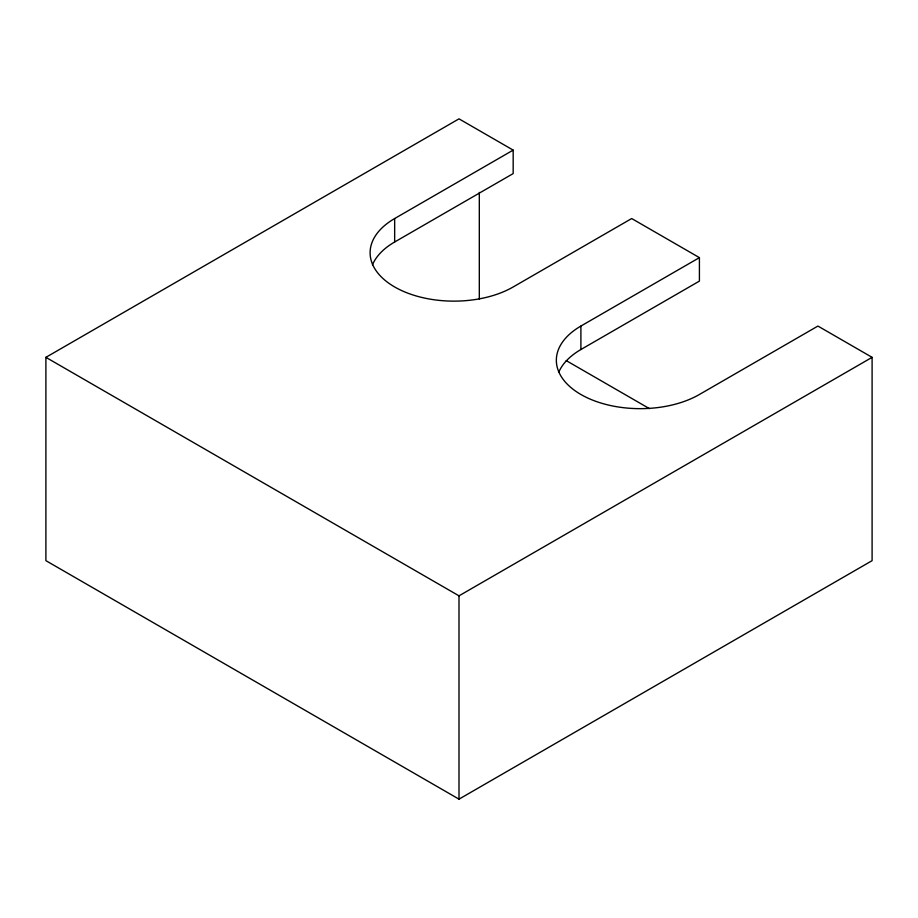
<?xml version="1.0" encoding="UTF-8"?>
<svg xmlns="http://www.w3.org/2000/svg" width="918" height="918" viewBox="0 0 918 918"><rect width="100%" height="100%" fill="white"/><g stroke="black" fill="none" stroke-linecap="round" stroke-linejoin="round"><path stroke-width="1.38" d="M558.741 372.283A83.802 48.379 0 0 1 580.899 349.529L699.413 281.103L699.413 257.637L580.899 326.062A83.802 48.379 0 0 0 580.899 394.488A83.802 48.379 0 0 0 699.413 394.488L817.927 326.062L872.1 357.343L872.1 560.657L459 799.153L45.9 560.657L45.9 357.343L459 118.847L513.173 150.116L513.173 173.582L394.66 241.996A83.802 48.379 0 0 0 372.501 264.763M699.413 257.637L631.687 218.541L513.173 286.967A83.802 48.379 0 0 1 394.66 286.967A83.802 48.379 0 0 1 394.66 218.541L513.173 150.116M45.9 357.343L459 595.839L872.1 357.343M566.222 360.602L649.405 408.625M580.899 326.062L580.899 349.529M479.311 192.413L479.311 299.05M459 595.839L459 799.153M394.66 218.541L394.66 241.996"/></g></svg>
